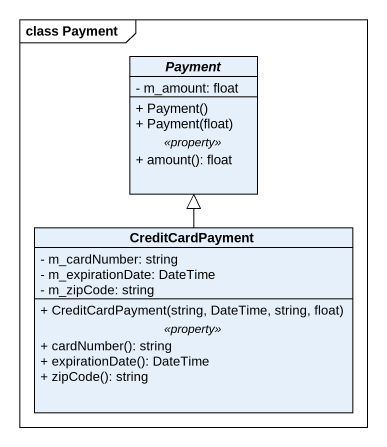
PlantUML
@startuml
mainframe class Payment
hide circle
hide empty members
skinparam classAttributeIconSize 0
abstract class Payment {
  - m_amount: float
  --
  + Payment()
  + Payment(float)
  .. <<property>> ..
  + amount(): float
}
class CreditCardPayment {
  - m_cardNumber: string
  - m_expirationDate: DateTime
  - m_zipCode: string
  --
  + CreditCardPayment(string, DateTime, string, float)
  .. <<property>> ..
  + cardNumber(): string
  + expirationDate(): DateTime
  + zipCode(): string
}
CreditCardPayment -up-|> Payment
@enduml
